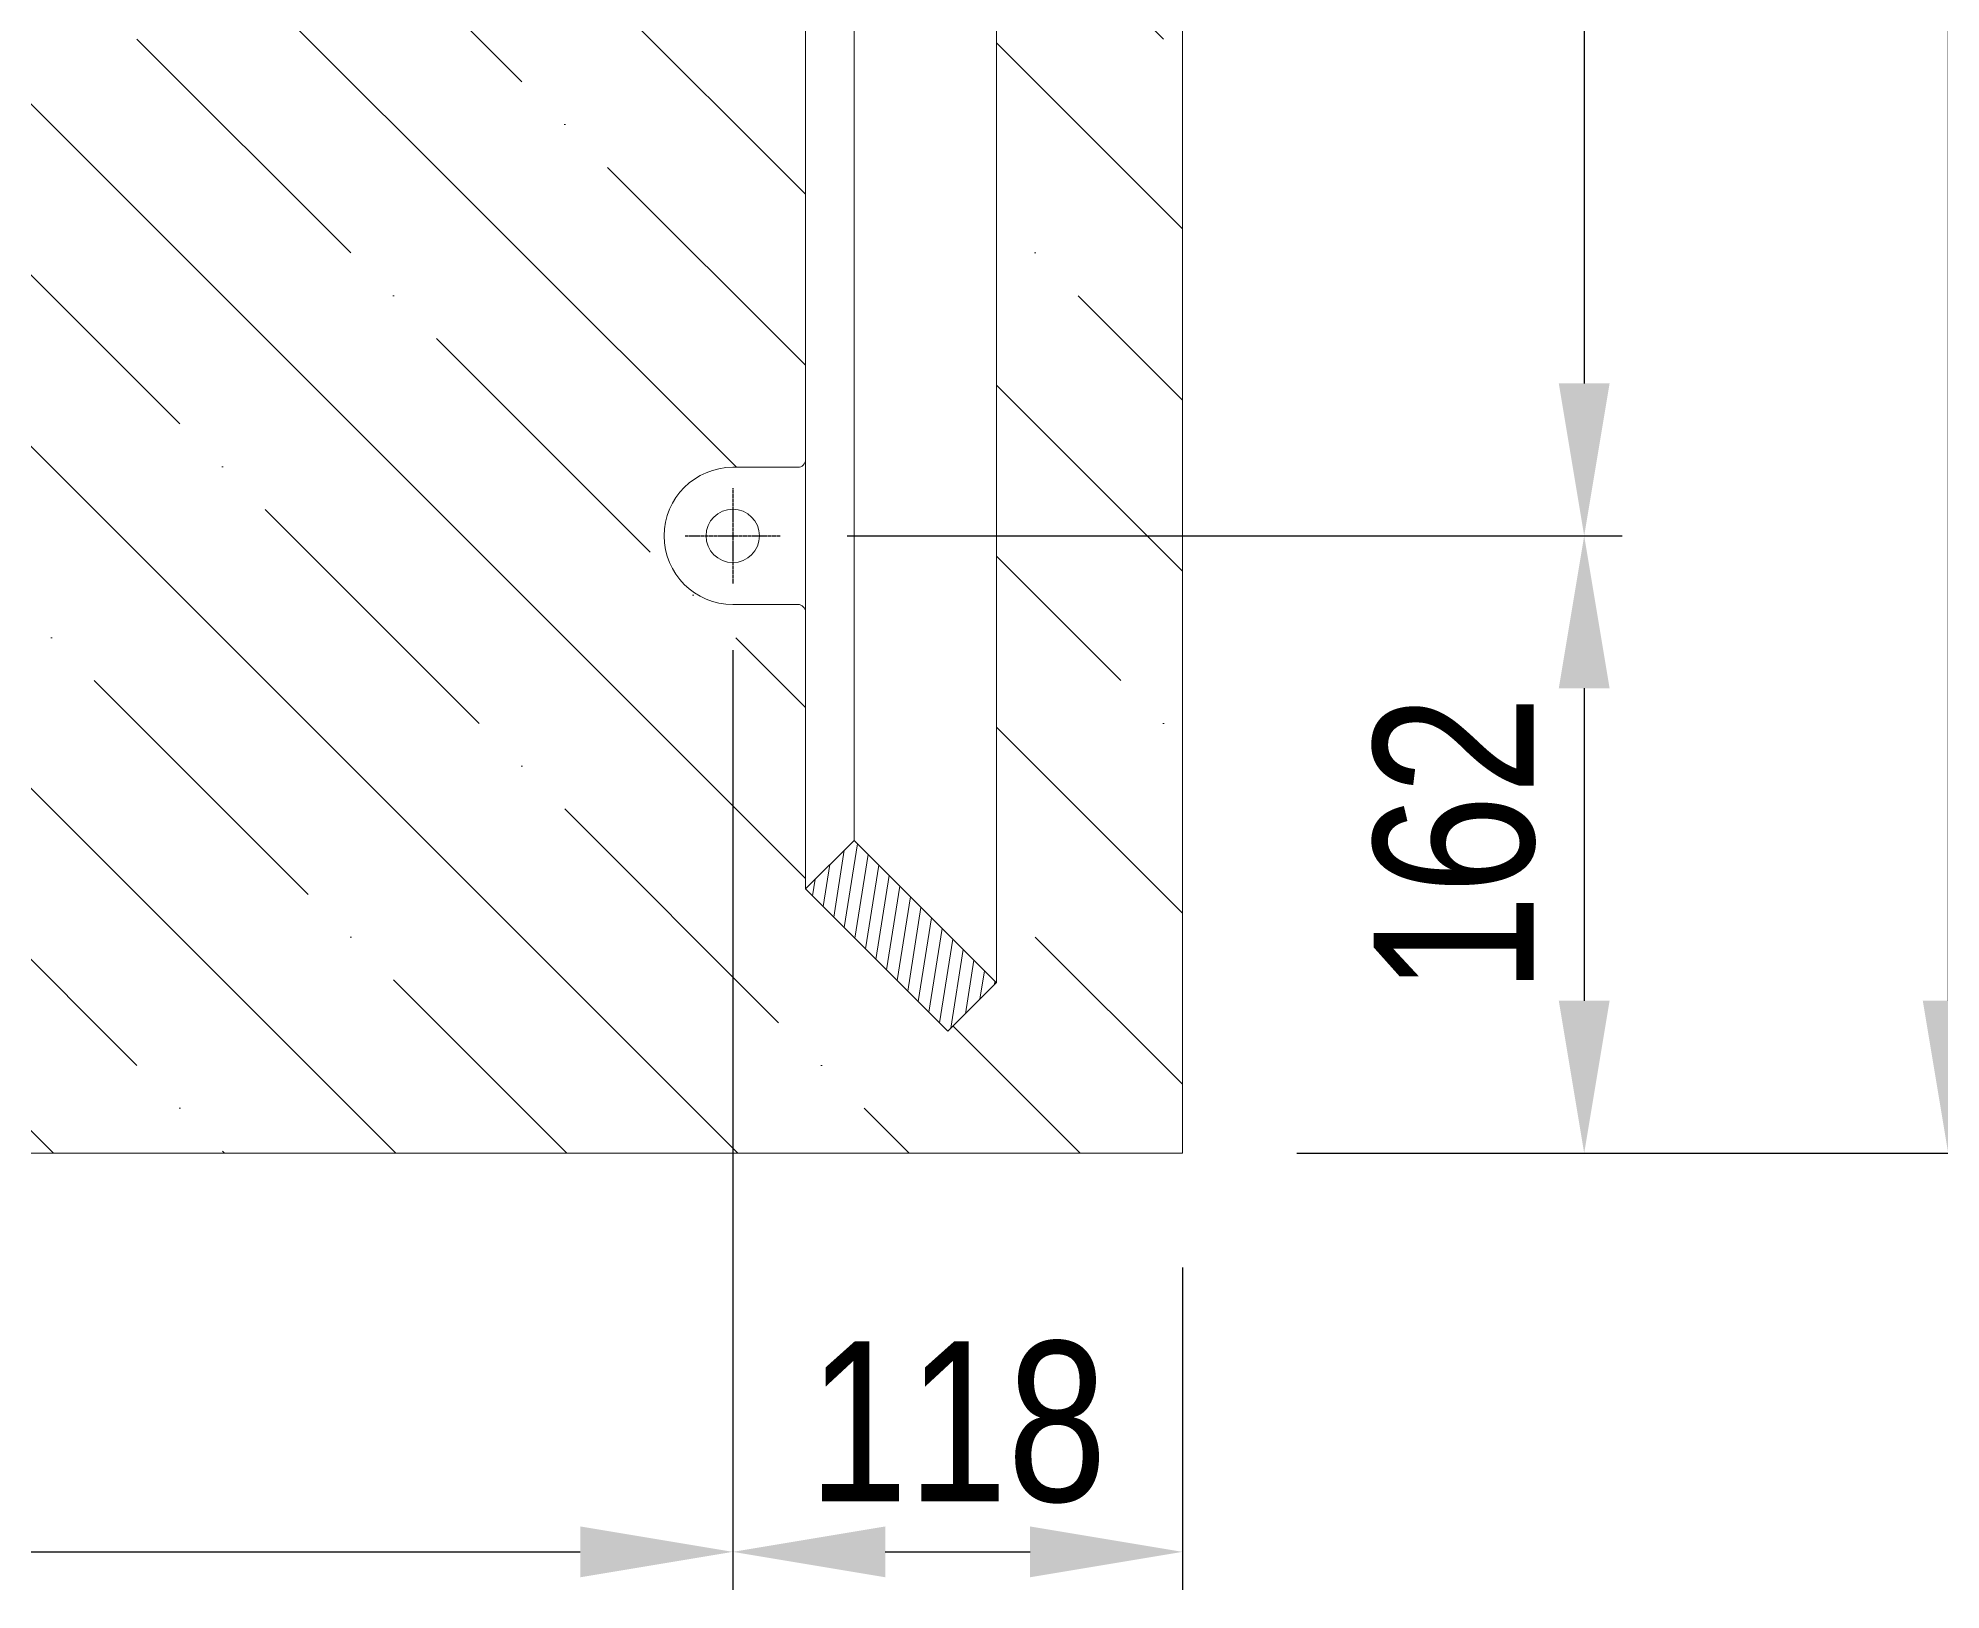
# Model space of a CAD drawing. Header units: millimetres. Extents: x 9253 to 16944, y -1847 to 2353.
# Drawn here: x 13876.9 to 14376.3, y -1057.9 to -650.6 of the extents above; entities that cross this region are included whole.
import ezdxf

# ---------------------------------------------------------------- set-up
doc = ezdxf.new("R2010")
doc.units = ezdxf.units.MM
doc.header["$LTSCALE"] = 0.3
doc.linetypes.add('DashDot', pattern=[15, 9, -3, 0, -3])
doc.layers.add('POSTAVY ATD', color=8, linetype='Continuous')
doc.layers.add('SRAFY', color=251, linetype='Continuous', lineweight=13)
doc.styles.add('SEACAD_Arial', font='arial.ttf', dxfattribs={"width": 0.8})
doc.dimstyles.new('ISO-25', dxfattribs={"dimtxt": 2.1, "dimasz": 2, "dimexe": 0.5, "dimexo": 1.5, "dimtad": 1, "dimdec": 0, "dimtxsty": 'SEACAD_Arial', "dimcen": 2, "dimadec": 0, "dimazin": 0, "dimtfac": 1, "dimtdec": 0, "dimtmove": 0, "dimatfit": 3, "dimfxl": 1, "dimarcsym": 0})

# ---------------------------------------------------------------- blocks, each defined once
blk = doc.blocks.new('*D189')
at = {"color": 0, "lineweight": -2, "transparency": 16777216}
for p, q in [((14089.23, -405.28), (14292.65, -405.28)), ((14282.65, -445.28), (14282.65, -741.28)), ((14089.23, -781.28), (14292.65, -781.28))]:
    blk.add_line(p, q, dxfattribs=at)
at = {"color": 0, "transparency": 16777216}
for points in [[(14275.99, -445.28), (14289.32, -445.28), (14282.65, -405.28)], [(14275.99, -741.28), (14289.32, -741.28), (14282.65, -781.28)]]:
    blk.add_solid(points, dxfattribs=at)
at = {"layer": 'Defpoints', "color": 0, "transparency": 16777216}
for p in [(14059.23, -405.28), (14059.23, -781.28), (14282.65, -781.28)]:
    blk.add_point(p, dxfattribs=at)
at = {"color": 0, "transparency": 16777216, "insert": (14248.7, -593.28), "char_height": 42, "attachment_point": 5, "rotation": 90, "style": 'SEACAD_Arial'}
blk.add_mtext('376', dxfattribs=at)
blk = doc.blocks.new('*D192')
at = {"color": 0, "lineweight": -2, "transparency": 16777216}
for p, q in [((14207.23, -243.28), (14388.17, -243.28)), ((14378.17, -283.28), (14378.17, -903.28)), ((14207.23, -943.28), (14388.17, -943.28))]:
    blk.add_line(p, q, dxfattribs=at)
at = {"color": 0, "transparency": 16777216}
for points in [[(14371.51, -283.28), (14384.84, -283.28), (14378.17, -243.28)], [(14371.51, -903.28), (14384.84, -903.28), (14378.17, -943.28)]]:
    blk.add_solid(points, dxfattribs=at)
at = {"layer": 'Defpoints', "color": 0, "transparency": 16777216}
for p in [(14177.23, -243.28), (14177.23, -943.28), (14378.17, -943.28)]:
    blk.add_point(p, dxfattribs=at)
at = {"color": 0, "transparency": 16777216, "insert": (14344.23, -593.28), "char_height": 42, "attachment_point": 5, "rotation": 90, "style": 'SEACAD_Arial'}
blk.add_mtext('700', dxfattribs=at)
blk = doc.blocks.new('*D197')
at = {"color": 0, "lineweight": -2, "transparency": 16777216}
for p, q in [((13497.57, -811.28), (13497.57, -1057.94)), ((14059.23, -811.28), (14059.23, -1057.94)), ((13537.57, -1047.94), (14019.23, -1047.94))]:
    blk.add_line(p, q, dxfattribs=at)
at = {"color": 0, "transparency": 16777216}
for points in [[(13537.57, -1041.28), (13537.57, -1054.61), (13497.57, -1047.94)], [(14019.23, -1041.28), (14019.23, -1054.61), (14059.23, -1047.94)]]:
    blk.add_solid(points, dxfattribs=at)
at = {"layer": 'Defpoints', "color": 0, "transparency": 16777216}
for p in [(13497.57, -781.28), (14059.23, -781.28), (14059.23, -1047.94)]:
    blk.add_point(p, dxfattribs=at)
at = {"color": 0, "transparency": 16777216, "insert": (13778.4, -1014), "char_height": 42, "attachment_point": 5, "style": 'SEACAD_Arial'}
blk.add_mtext('560', dxfattribs=at)
blk = doc.blocks.new('*D209')
at = {"color": 0, "lineweight": -2, "transparency": 16777216}
for p, q in [((14089.23, -781.28), (14292.65, -781.28)), ((14282.65, -821.28), (14282.65, -903.28)), ((14207.23, -943.28), (14292.65, -943.28))]:
    blk.add_line(p, q, dxfattribs=at)
at = {"color": 0, "transparency": 16777216}
for points in [[(14275.99, -821.28), (14289.32, -821.28), (14282.65, -781.28)], [(14275.99, -903.28), (14289.32, -903.28), (14282.65, -943.28)]]:
    blk.add_solid(points, dxfattribs=at)
at = {"layer": 'Defpoints', "color": 0, "transparency": 16777216}
for p in [(14059.23, -781.28), (14177.23, -943.28), (14282.65, -943.28)]:
    blk.add_point(p, dxfattribs=at)
at = {"color": 0, "transparency": 16777216, "insert": (14248.71, -862.28), "char_height": 42, "attachment_point": 5, "rotation": 90, "style": 'SEACAD_Arial'}
blk.add_mtext('162', dxfattribs=at)
blk = doc.blocks.new('*D210')
at = {"color": 0, "lineweight": -2, "transparency": 16777216}
for p, q in [((14059.23, -811.28), (14059.23, -1057.94)), ((14177.23, -973.28), (14177.23, -1057.94)), ((14099.23, -1047.94), (14137.23, -1047.94))]:
    blk.add_line(p, q, dxfattribs=at)
at = {"color": 0, "transparency": 16777216}
for points in [[(14099.23, -1041.28), (14099.23, -1054.61), (14059.23, -1047.94)], [(14137.23, -1041.28), (14137.23, -1054.61), (14177.23, -1047.94)]]:
    blk.add_solid(points, dxfattribs=at)
at = {"layer": 'Defpoints', "color": 0, "transparency": 16777216}
for p in [(14059.23, -781.28), (14177.23, -943.28), (14177.23, -1047.94)]:
    blk.add_point(p, dxfattribs=at)
at = {"color": 0, "transparency": 16777216, "insert": (14118.23, -1014), "char_height": 42, "attachment_point": 5, "style": 'SEACAD_Arial'}
blk.add_mtext('118', dxfattribs=at)

msp = doc.modelspace()

# ---------------------------------------------------------------- hatches: boundary and pattern name
at = {"layer": 'SRAFY'}
h = msp.add_hatch(dxfattribs=at)
h.set_pattern_fill('ANSI35', color=256, scale=10, angle=90)
h.set_pattern_definition([(135, (724.315, 0.15), (-44.90128, -44.90128), []), (135, (724.315, 45.05), (-44.90128, -44.90128), [79.375, -15.875, 0, -15.875])])
h.paths.add_polyline_path([(14177.23, -943.28), (14177.23, -243.28), (13379.57, -243.28), (13379.57, -943.22), (13379.64, -943.28)])
h.paths.add_polyline_path([(13478.48, -761.28, 0.414214), (13480.48, -763.28), (13497.57, -763.28, -1), (13497.57, -799.28), (13480.48, -799.28, 0.414214), (13478.48, -801.28), (13478.48, -873.93), (13441.13, -911.28), (13428.4, -898.56), (13428.38, -299.99), (13428.4, -300.01), (13441.13, -287.28), (13478.48, -324.64), (13478.48, -385.28, 0.414214), (13480.48, -387.28), (13497.57, -387.28, -1), (13497.57, -423.28), (13480.48, -423.28, 0.414214), (13478.48, -425.28)], flags=16)
h.paths.add_polyline_path([(14078.32, -425.28, 0.414214), (14076.32, -423.28), (14059.23, -423.28, -1), (14059.23, -387.28), (14076.32, -387.28, 0.414214), (14078.32, -385.28), (14078.32, -324.64), (14115.67, -287.28), (14128.42, -300.03), (14128.4, -898.56), (14115.67, -911.28), (14078.32, -873.93), (14078.32, -801.28, 0.414214), (14076.32, -799.28), (14059.23, -799.28, -1), (14059.23, -763.28), (14076.32, -763.28, 0.414214), (14078.32, -761.28)], flags=16)
h.paths.add_polyline_path([(13504.57, -781.28, -1), (13490.57, -781.28, -1)], flags=0)
h.paths.add_polyline_path([(14066.23, -781.28, -1), (14052.23, -781.28, -1)], flags=0)
h.paths.add_polyline_path([(13490.57, -405.28, -1), (13504.57, -405.28, -1)], flags=0)
h.paths.add_polyline_path([(14052.23, -405.28, -1), (14066.23, -405.28, -1)], flags=0)

# ---------------------------------------------------------------- linework, layer by layer
at = {"lineweight": 15}
for p, q in [((14128.42, -300.03), (14128.4, -898.56)), ((14078.32, -324.64), (14078.32, -873.93)), ((14091.05, -337.37), (14091.05, -861.2)), ((14059.23, -763.28), (14076.32, -763.28)), ((14059.23, -799.28), (14076.32, -799.28)), ((14078.32, -873.93), (14091.05, -861.2)), ((14128.4, -898.56), (14091.05, -861.2)), ((14115.67, -911.28), (14078.32, -873.93)), ((14115.67, -911.28), (14128.42, -898.54))]:
    msp.add_line(p, q, dxfattribs=at)
at = {"color": 0, "linetype": 'DashDot', "ltscale": 0.1}
for p, q in [((14059.23, -768.78), (14059.23, -793.78)), ((14046.73, -781.28), (14071.73, -781.28))]:
    msp.add_line(p, q, dxfattribs=at)
at = {"lineweight": 15}
msp.add_circle((14059.23, -781.28), 7, dxfattribs=at)
for centre, radius, start, end in [((14059.23, -781.28), 18, 90, 270), ((14076.32, -761.28), 2, 270, 0), ((14076.32, -801.28), 2, 0, 90)]:
    msp.add_arc(centre, radius, start, end, dxfattribs=at)
at = {"layer": 'POSTAVY ATD', "lineweight": 5}
for p in [(14177.23, -243.28), (13377.6, -943.28)]:
    msp.add_line(p, (14177.23, -943.28), dxfattribs=at)
at = {"layer": 'SRAFY', "linetype": 'Continuous'}
for p, q in [((14085.71, -881.33), (14088.5, -863.75)), ((14088.49, -884.1), (14091.97, -862.12)), ((14082.94, -878.55), (14084.68, -867.57)), ((14091.26, -886.88), (14094.74, -864.9)), ((14094.04, -889.65), (14097.52, -867.68)), ((14080.16, -875.78), (14080.86, -871.39)), ((14096.81, -892.43), (14100.29, -870.45)), ((14099.59, -895.2), (14103.07, -873.23)), ((14102.36, -897.98), (14105.84, -876)), ((14105.14, -900.75), (14108.62, -878.78)), ((14107.91, -903.53), (14111.39, -881.55)), ((14110.69, -906.3), (14114.17, -884.33)), ((14113.46, -909.08), (14116.94, -887.1)), ((14116.45, -910.51), (14119.72, -889.88)), ((14120.27, -906.69), (14122.49, -892.65)), ((14124.09, -902.87), (14125.27, -895.43)), ((14127.91, -899.05), (14128.04, -898.2))]:
    msp.add_line(p, q, dxfattribs=at)

# ---------------------------------------------------------------- dimensions: what is measured, and where the dimension line sits
for base, p1, p2, picture, middle in [((14378.17, -943.28), (14177.23, -243.28), (14177.23, -943.28), '*D192', (14378.17, -593.28)), ((14282.65, -781.28), (14059.23, -405.28), (14059.23, -781.28), '*D189', (14282.65, -593.28))]:
    dim = msp.add_linear_dim(base=base, p1=p1, p2=p2, angle=90, dimstyle='ISO-25')
    dim.commit()
    dim.dimension.update_dxf_attribs({"geometry": picture, "text_midpoint": middle, "dimtype": 160})
dim = msp.add_linear_dim(base=(14059.23, -1047.94), p1=(13497.57, -781.28), p2=(14059.23, -781.28), text='560', dimstyle='ISO-25')
dim.commit()
dim.dimension.update_dxf_attribs({"geometry": '*D197', "text_midpoint": (13778.4, -1014)})
dim = msp.add_linear_dim(base=(14282.65, -943.28), p1=(14059.23, -781.28), p2=(14177.23, -943.28), angle=90, dimstyle='ISO-25')
dim.commit()
dim.dimension.update_dxf_attribs({"geometry": '*D209', "text_midpoint": (14248.71, -862.28)})
dim = msp.add_linear_dim(base=(14177.23, -1047.94), p1=(14059.23, -781.28), p2=(14177.23, -943.28), dimstyle='ISO-25')
dim.commit()
dim.dimension.update_dxf_attribs({"geometry": '*D210', "text_midpoint": (14118.23, -1014)})

doc.saveas('drawing.dxf')
